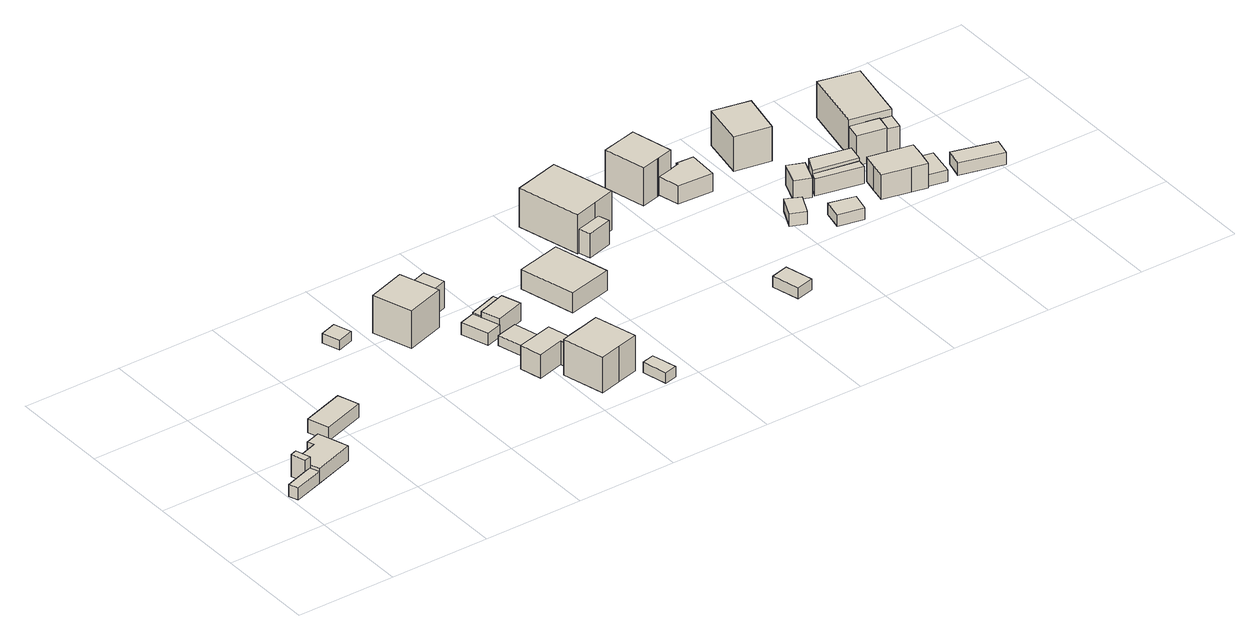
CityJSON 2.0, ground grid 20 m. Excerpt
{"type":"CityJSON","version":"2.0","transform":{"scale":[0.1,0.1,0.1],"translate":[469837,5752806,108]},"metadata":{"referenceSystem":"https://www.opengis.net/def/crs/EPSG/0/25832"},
"CityObjects":{
"building1":{"type":"Building","attributes":{"Gemeindeschluessel":"05711000","function":"31001_9998"},"address":[{"country":"Germany","locality":"Bielefeld","thoroughfareNumber":"107","thoroughfareName":"Alte Paderborner Landstraße"}],"children":["building1-1","building1-2","building1-3"]},
"building1-1":{"type":"BuildingPart","attributes":{"BezugspunktDach":"2000","measuredHeight":5.22},"parents":["building1"],"geometry":[{"type":"Solid","lod":"1","boundaries":[[[[0,1,2,3,4,5,6,7,8]],[[9,10,11,12,13,14,15,16,17]],[[9,17,8,7]],[[10,9,7,6]],[[11,10,6,5]],[[12,11,5,4]],[[13,12,4,3]],[[14,13,3,2]],[[15,14,2,1]],[[16,15,1,0]],[[17,16,0,8]]]]}]},
"building1-2":{"type":"BuildingPart","attributes":{"BezugspunktDach":"2100","measuredHeight":2.48},"parents":["building1"],"geometry":[{"type":"Solid","lod":"1","boundaries":[[[[18,19,20,21,22]],[[23,24,25,10,9]],[[23,9,22,21]],[[24,23,21,20]],[[25,24,20,19]],[[10,25,19,18]],[[9,10,18,22]]]]}]},
"building1-3":{"type":"BuildingPart","attributes":{"BezugspunktDach":"2000","measuredHeight":4.66},"address":[{"country":"Germany","locality":"Bielefeld","thoroughfareNumber":"107","thoroughfareName":"Alte Paderborner Landstraße"}],"parents":["building1"],"geometry":[{"type":"Solid","lod":"1","boundaries":[[[[26,27,28,29]],[[30,31,32,33]],[[30,33,29,28]],[[31,30,28,27]],[[32,31,27,26]],[[33,32,26,29]]]]}]},
"building2":{"type":"Building","attributes":{"Gemeindeschluessel":"05711000","BezugspunktDach":"2000","function":"31001_9998","measuredHeight":3.14},"address":[{"country":"Germany","locality":"Bielefeld","thoroughfareNumber":"107","thoroughfareName":"Alte Paderborner Landstraße"}],"geometry":[{"type":"Solid","lod":"1","boundaries":[[[[34,35,36,37]],[[38,39,40,41]],[[38,41,37,36]],[[39,38,36,35]],[[40,39,35,34]],[[41,40,34,37]]]]}]},
"building3":{"type":"Building","attributes":{"Gemeindeschluessel":"05711000","BezugspunktDach":"2000","function":"51009_1610","measuredHeight":2.56},"address":[{"country":"Germany"}],"geometry":[{"type":"Solid","lod":"1","boundaries":[[[[42,43,44,45]],[[46,47,48,49]],[[46,49,45,44]],[[47,46,44,43]],[[48,47,43,42]],[[49,48,42,45]]]]}]},
"building4":{"type":"Building","attributes":{"Gemeindeschluessel":"05711000","function":"31001_1010"},"address":[{"country":"Germany","locality":"Bielefeld","thoroughfareNumber":"101","thoroughfareName":"Alte Paderborner Landstraße"}],"children":["building4-1","building4-2"]},
"building4-1":{"type":"BuildingPart","attributes":{"BezugspunktDach":"2000","measuredHeight":10.05},"parents":["building4"],"geometry":[{"type":"Solid","lod":"1","boundaries":[[[[50,51,52,53]],[[54,55,56,57]],[[54,57,53,52]],[[55,54,52,51]],[[56,55,51,50]],[[57,56,50,53]]]]}]},
"building4-2":{"type":"BuildingPart","attributes":{"BezugspunktDach":"2000","measuredHeight":5.48},"parents":["building4"],"geometry":[{"type":"Solid","lod":"1","boundaries":[[[[58,59,60,61]],[[62,63,64,65]],[[62,65,61,60]],[[63,62,60,59]],[[64,63,59,58]],[[65,64,58,61]]]]}]},
"building5":{"type":"Building","attributes":{"Gemeindeschluessel":"05711000","BezugspunktDach":"2000","function":"51009_1610","measuredHeight":2.5},"address":[{"country":"Germany"}],"geometry":[{"type":"Solid","lod":"1","boundaries":[[[[66,67,68,69,70]],[[71,72,73,74,75]],[[71,75,70,69]],[[72,71,69,68]],[[73,72,68,67]],[[74,73,67,66]],[[75,74,66,70]]]]}]},
"building6":{"type":"Building","attributes":{"Gemeindeschluessel":"05711000","BezugspunktDach":"2000","function":"31001_2460","measuredHeight":2.09},"address":[{"country":"Germany","locality":"Bielefeld","thoroughfareNumber":"99","thoroughfareName":"Alte Paderborner Landstraße"}],"geometry":[{"type":"Solid","lod":"1","boundaries":[[[[76,77,78,79]],[[80,81,82,83]],[[80,83,79,78]],[[81,80,78,77]],[[82,81,77,76]],[[83,82,76,79]]]]}]},
"building7":{"type":"Building","attributes":{"Gemeindeschluessel":"05711000","function":"31001_1010"},"address":[{"country":"Germany","locality":"Bielefeld","thoroughfareNumber":"99","thoroughfareName":"Alte Paderborner Landstraße"}],"children":["building7-1","building7-2"]},
"building7-1":{"type":"BuildingPart","attributes":{"BezugspunktDach":"2000","measuredHeight":10.2},"parents":["building7"],"geometry":[{"type":"Solid","lod":"1","boundaries":[[[[84,85,86,87,88,89,90,91]],[[92,93,94,95,96,97,98,99]],[[92,99,91,90]],[[93,92,90,89]],[[94,93,89,88]],[[95,94,88,87]],[[96,95,87,86]],[[97,96,86,85]],[[98,97,85,84]],[[99,98,84,91]]]]}]},
"building7-2":{"type":"BuildingPart","attributes":{"BezugspunktDach":"2000","measuredHeight":4.91},"address":[{"country":"Germany","locality":"Bielefeld","thoroughfareNumber":"99","thoroughfareName":"Alte Paderborner Landstraße"}],"parents":["building7"],"geometry":[{"type":"Solid","lod":"1","boundaries":[[[[100,101,102,103,104,105]],[[106,107,108,109,110,111]],[[106,111,105,104]],[[107,106,104,103]],[[108,107,103,102]],[[109,108,102,101]],[[110,109,101,100]],[[111,110,100,105]]]]}]},
"building8":{"type":"Building","attributes":{"Gemeindeschluessel":"05711000","BezugspunktDach":"2000","function":"51009_1610","measuredHeight":3},"address":[{"country":"Germany"}],"geometry":[{"type":"Solid","lod":"1","boundaries":[[[[112,113,114,115]],[[116,117,118,119]],[[116,119,115,114]],[[117,116,114,113]],[[118,117,113,112]],[[119,118,112,115]]]]}]},
"building9":{"type":"Building","attributes":{"Gemeindeschluessel":"05711000","BezugspunktDach":"2000","function":"31001_9998","measuredHeight":4.83},"address":[{"country":"Germany","locality":"Bielefeld","thoroughfareNumber":"101","thoroughfareName":"Alte Paderborner Landstraße"}],"geometry":[{"type":"Solid","lod":"1","boundaries":[[[[120,121,122,123]],[[75,74,124,125]],[[75,125,123,122]],[[74,75,122,121]],[[124,74,121,120]],[[125,124,120,123]]]]}]},
"building10":{"type":"Building","attributes":{"Gemeindeschluessel":"05711000","BezugspunktDach":"2000","function":"31001_2460","measuredHeight":2.16},"address":[{"country":"Germany","locality":"Bielefeld","thoroughfareNumber":"99","thoroughfareName":"Alte Paderborner Landstraße"}],"geometry":[{"type":"Solid","lod":"1","boundaries":[[[[126,127,128,129]],[[130,131,132,133]],[[130,133,129,128]],[[131,130,128,127]],[[132,131,127,126]],[[133,132,126,129]]]]}]},
"building11":{"type":"Building","attributes":{"Gemeindeschluessel":"05711000","BezugspunktDach":"2000","function":"31001_9998","measuredHeight":5.2},"address":[{"country":"Germany","locality":"Bielefeld","thoroughfareNumber":"97","thoroughfareName":"Alte Paderborner Landstraße"}],"geometry":[{"type":"Solid","lod":"1","boundaries":[[[[134,135,136,137]],[[138,139,140,141]],[[138,141,137,136]],[[139,138,136,135]],[[140,139,135,134]],[[141,140,134,137]]]]}]},
"building12":{"type":"Building","attributes":{"Gemeindeschluessel":"05711000","function":"31001_1010"},"address":[{"country":"Germany","locality":"Bielefeld","thoroughfareNumber":"97","thoroughfareName":"Alte Paderborner Landstraße"}],"children":["building12-1","building12-2"]},
"building12-1":{"type":"BuildingPart","attributes":{"BezugspunktDach":"2000","measuredHeight":11.29},"parents":["building12"],"geometry":[{"type":"Solid","lod":"1","boundaries":[[[[142,143,144,145,146,147]],[[148,149,150,151,152,153]],[[148,153,147,146]],[[149,148,146,145]],[[150,149,145,144]],[[151,150,144,143]],[[152,151,143,142]],[[153,152,142,147]]]]}]},
"building12-2":{"type":"BuildingPart","attributes":{"BezugspunktDach":"2000","measuredHeight":5},"parents":["building12"],"geometry":[{"type":"Solid","lod":"1","boundaries":[[[[154,155,156,157]],[[158,159,160,161]],[[158,161,157,156]],[[159,158,156,155]],[[160,159,155,154]],[[161,160,154,157]]]]}]},
"building13":{"type":"Building","attributes":{"Gemeindeschluessel":"05711000","BezugspunktDach":"2000","function":"31001_9998","measuredHeight":2.8},"address":[{"country":"Germany","locality":"Bielefeld","thoroughfareNumber":"95","thoroughfareName":"Alte Paderborner Landstraße"}],"geometry":[{"type":"Solid","lod":"1","boundaries":[[[[162,163,164,165]],[[166,167,168,169]],[[166,169,165,164]],[[167,166,164,163]],[[168,167,163,162]],[[169,168,162,165]]]]}]},
"building14":{"type":"Building","attributes":{"Gemeindeschluessel":"05711000","BezugspunktDach":"2000","function":"31001_1010","measuredHeight":9.16},"address":[{"country":"Germany","locality":"Bielefeld","thoroughfareNumber":"95","thoroughfareName":"Alte Paderborner Landstraße"}],"geometry":[{"type":"Solid","lod":"1","boundaries":[[[[170,171,172,173,174,175,176]],[[177,178,179,180,181,182,183]],[[177,183,176,175]],[[178,177,175,174]],[[179,178,174,173]],[[180,179,173,172]],[[181,180,172,171]],[[182,181,171,170]],[[183,182,170,176]]]]}]},
"building15":{"type":"Building","attributes":{"Gemeindeschluessel":"05711000","BezugspunktDach":"2000","function":"31001_2460","measuredHeight":3.82},"address":[{"country":"Germany","locality":"Bielefeld","thoroughfareNumber":"95","thoroughfareName":"Alte Paderborner Landstraße"}],"geometry":[{"type":"Solid","lod":"1","boundaries":[[[[184,185,186,187,188,189,190]],[[191,192,193,194,195,196,197]],[[191,197,190,189]],[[192,191,189,188]],[[193,192,188,187]],[[194,193,187,186]],[[195,194,186,185]],[[196,195,185,184]],[[197,196,184,190]]]]}]},
"building16":{"type":"Building","attributes":{"Gemeindeschluessel":"05711000","BezugspunktDach":"2000","function":"31001_9998","measuredHeight":2.96},"address":[{"country":"Germany","locality":"Bielefeld","thoroughfareNumber":"93","thoroughfareName":"Alte Paderborner Landstraße"}],"geometry":[{"type":"Solid","lod":"1","boundaries":[[[[198,199,200,201]],[[202,203,204,205]],[[202,205,201,200]],[[203,202,200,199]],[[204,203,199,198]],[[205,204,198,201]]]]}]},
"building17":{"type":"Building","attributes":{"Gemeindeschluessel":"05711000","BezugspunktDach":"2000","function":"31001_9998","measuredHeight":3.02},"address":[{"country":"Germany","locality":"Bielefeld","thoroughfareNumber":"91","thoroughfareName":"Alte Paderborner Landstraße"}],"geometry":[{"type":"Solid","lod":"1","boundaries":[[[[206,207,208,209]],[[210,211,212,213]],[[210,213,209,208]],[[211,210,208,207]],[[212,211,207,206]],[[213,212,206,209]]]]}]},
"building18":{"type":"Building","attributes":{"Gemeindeschluessel":"05711000","BezugspunktDach":"2000","function":"31001_9998","measuredHeight":4.85},"address":[{"country":"Germany","locality":"Bielefeld","thoroughfareNumber":"93","thoroughfareName":"Alte Paderborner Landstraße"}],"geometry":[{"type":"Solid","lod":"1","boundaries":[[[[214,215,216,217]],[[218,219,220,221]],[[218,221,217,216]],[[219,218,216,215]],[[220,219,215,214]],[[221,220,214,217]]]]}]},
"building19":{"type":"Building","attributes":{"Gemeindeschluessel":"05711000","BezugspunktDach":"2000","function":"31001_1010","measuredHeight":9.54},"address":[{"country":"Germany","locality":"Bielefeld","thoroughfareNumber":"93","thoroughfareName":"Alte Paderborner Landstraße"}],"geometry":[{"type":"Solid","lod":"1","boundaries":[[[[222,223,224,225]],[[226,227,228,229]],[[226,229,225,224]],[[227,226,224,223]],[[228,227,223,222]],[[229,228,222,225]]]]}]},
"building20":{"type":"Building","attributes":{"Gemeindeschluessel":"05711000","BezugspunktDach":"2000","function":"51009_1610","measuredHeight":4},"address":[{"country":"Germany"}],"geometry":[{"type":"Solid","lod":"1","boundaries":[[[[230,231,232,233]],[[234,235,236,237]],[[234,237,233,232]],[[235,234,232,231]],[[236,235,231,230]],[[237,236,230,233]]]]}]},
"building21":{"type":"Building","attributes":{"Gemeindeschluessel":"05711000","BezugspunktDach":"2000","function":"31001_2460","measuredHeight":4.72},"address":[{"country":"Germany","locality":"Bielefeld","thoroughfareNumber":"91","thoroughfareName":"Alte Paderborner Landstraße"}],"geometry":[{"type":"Solid","lod":"1","boundaries":[[[[238,239,240,241]],[[237,236,242,243]],[[237,243,241,240]],[[236,237,240,239]],[[242,236,239,238]],[[243,242,238,241]]]]}]},
"building22":{"type":"Building","attributes":{"Gemeindeschluessel":"05711000","BezugspunktDach":"2000","function":"31001_2460","measuredHeight":6.51},"address":[{"country":"Germany","locality":"Bielefeld","thoroughfareNumber":"91","thoroughfareName":"Alte Paderborner Landstraße"}],"geometry":[{"type":"Solid","lod":"1","boundaries":[[[[244,245,246,247,248,249,250,251]],[[252,253,254,255,256,257,258,259]],[[252,259,251,250]],[[253,252,250,249]],[[254,253,249,248]],[[255,254,248,247]],[[256,255,247,246]],[[257,256,246,245]],[[258,257,245,244]],[[259,258,244,251]]]]}]},
"building23":{"type":"Building","attributes":{"Gemeindeschluessel":"05711000","BezugspunktDach":"2000","function":"51009_1611","measuredHeight":2.4},"address":[{"country":"Germany"}],"geometry":[{"type":"Solid","lod":"1","boundaries":[[[[260,261,262,263]],[[264,265,257,266]],[[264,266,263,262]],[[265,264,262,261]],[[257,265,261,260]],[[266,257,260,263]]]]}]},
"building24":{"type":"Building","attributes":{"Gemeindeschluessel":"05711000","BezugspunktDach":"2000","function":"51009_1610","measuredHeight":6},"address":[{"country":"Germany"}],"geometry":[{"type":"Solid","lod":"1","boundaries":[[[[267,268,269,270]],[[271,272,273,274]],[[271,274,270,269]],[[272,271,269,268]],[[273,272,268,267]],[[274,273,267,270]]]]}]},
"building25":{"type":"Building","attributes":{"Gemeindeschluessel":"05711000","function":"31001_1010"},"address":[{"country":"Germany","locality":"Bielefeld","thoroughfareNumber":"91","thoroughfareName":"Alte Paderborner Landstraße"}],"children":["building25-1","building25-2"]},
"building25-1":{"type":"BuildingPart","attributes":{"BezugspunktDach":"2000","measuredHeight":8.63},"parents":["building25"],"geometry":[{"type":"Solid","lod":"1","boundaries":[[[[275,276,277,278]],[[279,280,281,282]],[[279,282,278,277]],[[280,279,277,276]],[[281,280,276,275]],[[282,281,275,278]]]]}]},
"building25-2":{"type":"BuildingPart","attributes":{"BezugspunktDach":"2000","measuredHeight":6.29},"parents":["building25"],"geometry":[{"type":"Solid","lod":"1","boundaries":[[[[283,284,285,286]],[[287,288,280,289]],[[287,289,286,285]],[[288,287,285,284]],[[280,288,284,283]],[[289,280,283,286]]]]}]},
"building26":{"type":"Building","attributes":{"Gemeindeschluessel":"05711000","BezugspunktDach":"2000","function":"51009_1610","measuredHeight":2.72},"address":[{"country":"Germany"}],"geometry":[{"type":"Solid","lod":"1","boundaries":[[[[290,291,292,293]],[[294,295,296,297]],[[294,297,293,292]],[[295,294,292,291]],[[296,295,291,290]],[[297,296,290,293]]]]}]}
},
"vertices":[
[143,160,40],[131,197,40],[101,187,40],[106,174,40],[54,156,40],[62,132,40],[63,127,40],[70,109,40],[151,136,40],[70,109,9],[63,127,9],[62,132,9],[54,156,9],[106,174,9],[101,187,9],[131,197,9],[143,160,9],[151,136,9],
[63,127,34],[50,123,34],[3,107,34],[10,89,34],[70,109,34],[10,89,9],[3,107,9],[50,123,9],
[54,156,57],[41,152,57],[50,123,57],[63,127,57],[50,123,11],[41,152,11],[54,156,11],[63,127,11],
[229,273,39],[144,245,39],[158,203,39],[243,231,39],[158,203,11],[144,245,11],[229,273,11],[243,231,11],
[358,461,34],[325,450,34],[337,415,34],[370,426,34],[337,415,14],[325,450,14],[358,461,14],[370,426,14],
[490,449,92],[414,424,92],[440,345,92],[517,370,92],[440,345,14],[414,424,14],[490,449,14],[517,370,14],
[546,456,69],[494,439,69],[508,396,69],[560,414,69],[508,396,14],[494,439,14],[546,456,14],[560,414,14],
[573,324,38],[567,341,38],[535,331,38],[553,276,38],[585,286,38],[553,276,13],[535,331,13],[567,341,13],[573,324,13],[585,286,13],
[610,277,34],[567,266,34],[580,216,34],[623,227,34],[580,216,13],[567,266,13],[610,277,13],[623,227,13],
[711,63,87],[689,148,87],[647,137,87],[646,137,87],[626,132,87],[604,126,87],[626,41,87],[668,52,87],[626,41,13],[604,126,13],[626,132,13],[646,137,13],[647,137,13],[689,148,13],[711,63,13],[668,52,13],
[556,186,61],[567,142,61],[620,156,61],[626,132,61],[646,137,61],[629,204,61],[646,137,12],[626,132,12],[620,156,12],[567,142,12],[556,186,12],[629,204,12],
[625,360,41],[567,341,41],[573,324,41],[630,343,41],[573,324,14],[567,341,14],[625,360,14],[630,343,14],
[630,343,50],[573,324,50],[585,286,50],[643,305,50],[630,343,13],[643,305,13],
[745,58,34],[720,52,34],[732,2,34],[757,8,34],[732,2,12],[720,52,12],[745,58,12],[757,8,12],
[792,406,53],[703,385,53],[731,273,53],[820,294,53],[731,273,12],[703,385,12],[792,406,12],[820,294,12],
[934,436,96],[902,562,96],[856,550,96],[811,538,96],[843,412,96],[889,424,96],[843,412,15],[811,538,15],[856,550,15],[902,562,15],[934,436,15],[889,424,15],
[897,426,65],[846,413,65],[853,389,65],[904,403,65],[853,389,15],[846,413,15],[897,426,15],[904,403,15],
[1090,140,37],[1055,131,37],[1069,76,37],[1104,84,37],[1069,76,14],[1055,131,14],[1090,140,14],[1104,84,14],
[1062,474,94],[1093,481,94],[1073,565,94],[1038,557,94],[1002,548,94],[1022,464,94],[1058,473,94],[1022,464,15],[1002,548,15],[1038,557,15],[1073,565,15],[1093,481,15],[1062,474,15],[1058,473,15],
[1111,490,55],[1112,486,55],[1093,481,55],[1062,474,55],[1072,431,55],[1143,427,55],[1146,488,55],[1143,427,17],[1072,431,17],[1062,474,17],[1093,481,17],[1112,486,17],[1111,490,17],[1146,488,17],
[1208,308,41],[1188,265,41],[1217,252,41],[1237,294,41],[1217,252,15],[1188,265,15],[1208,308,15],[1237,294,15],
[1262,254,40],[1254,215,40],[1305,204,40],[1314,242,40],[1305,204,16],[1254,215,16],[1262,254,16],[1314,242,16],
[1259,373,55],[1241,326,55],[1273,314,55],[1291,360,55],[1273,314,15],[1241,326,15],[1259,373,15],[1291,360,15],
[1226,545,88],[1210,457,88],[1282,444,88],[1300,530,88],[1282,444,16],[1210,457,16],[1226,545,16],[1300,530,16],
[1285,329,51],[1278,314,51],[1370,295,51],[1373,313,51],[1370,295,16],[1278,314,16],[1285,329,16],[1373,313,16],
[1301,363,58],[1285,329,58],[1373,313,58],[1380,346,58],[1301,363,16],[1380,346,16],
[1458,249,67],[1464,280,67],[1377,297,67],[1370,267,67],[1364,237,67],[1420,225,67],[1451,218,67],[1456,242,67],[1451,218,16],[1420,225,16],[1364,237,16],[1370,267,16],[1377,297,16],[1464,280,16],[1458,249,16],[1456,242,16],
[1464,280,40],[1452,222,40],[1490,215,40],[1501,272,40],[1490,215,16],[1452,222,16],[1501,272,16],
[1454,365,78],[1447,333,78],[1470,328,78],[1477,361,78],[1470,328,18],[1447,333,18],[1454,365,18],[1477,361,18],
[1423,506,92],[1397,377,92],[1477,361,92],[1503,489,92],[1477,361,17],[1397,377,17],[1423,506,17],[1503,489,17],
[1397,377,80],[1390,344,80],[1447,333,80],[1454,365,80],[1447,333,17],[1390,344,17],[1454,365,17],
[1525,257,40],[1516,221,40],[1603,199,40],[1612,234,40],[1603,199,15],[1516,221,15],[1525,257,15],[1612,234,15]
]}
